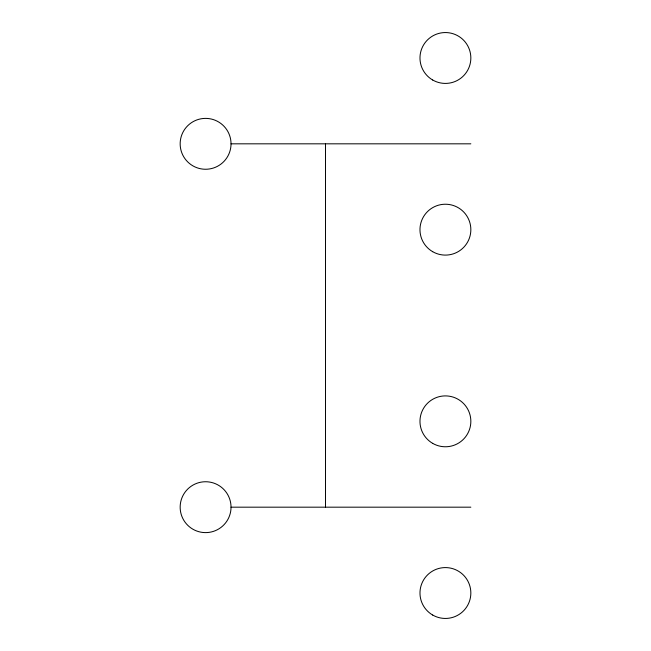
<?xml version="1.0" encoding="UTF-8"?>
<svg xmlns="http://www.w3.org/2000/svg" width="651" height="651" viewBox="0 0 651 651"><rect width="100%" height="100%" fill="white"/><g stroke="black" fill="none" stroke-linecap="round" stroke-linejoin="round"><path stroke-width="0.98" d="M231.032 143.822A25.438 25.438 0 0 1 192.875 165.85A25.438 25.438 0 0 1 192.875 121.794A25.438 25.438 0 0 1 231.032 143.822L470.844 143.822M231.032 507.178A25.438 25.438 0 0 1 192.875 529.206A25.438 25.438 0 0 1 192.875 485.15A25.438 25.438 0 0 1 231.032 507.178L470.844 507.178M325.5 143.822L325.5 507.178M432.687 80.008A25.438 25.438 0 0 0 470.844 57.988A25.438 25.438 0 0 0 432.687 35.96A25.438 25.438 0 0 0 432.687 80.008M432.687 251.693A25.438 25.438 0 0 0 470.844 229.665A25.438 25.438 0 0 0 432.687 207.636A25.438 25.438 0 0 0 432.687 251.693M432.687 615.04A25.438 25.438 0 0 0 470.844 593.012A25.438 25.438 0 0 0 432.687 570.992A25.438 25.438 0 0 0 432.687 615.04M432.687 443.364A25.438 25.438 0 0 0 470.844 421.335A25.438 25.438 0 0 0 432.687 399.307A25.438 25.438 0 0 0 432.687 443.364"/></g></svg>
